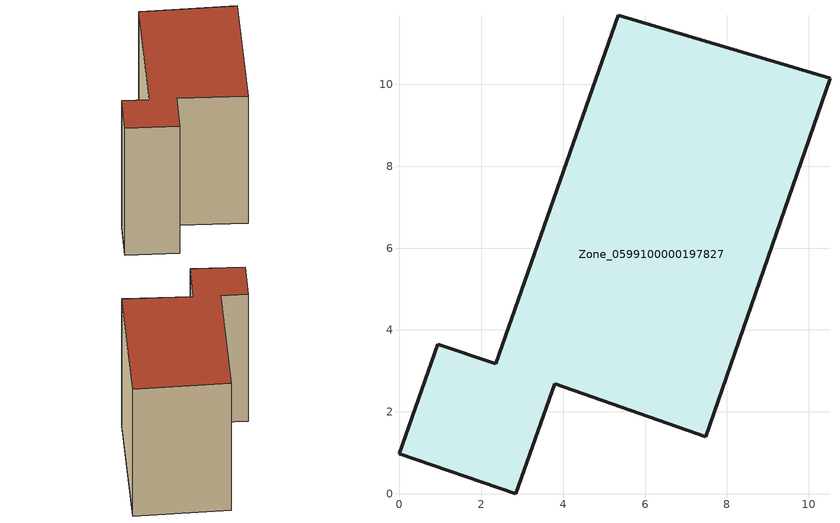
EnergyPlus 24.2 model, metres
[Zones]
Zone_0599100000197827
 floor ground (C_G): 2.84,0 0,0.98 0.93,3.65 2.35,3.17 5.34,11.69 10.52,10.15 7.48,1.39 3.79,2.69 z0
 wall outside (C_F): 0,0.98 2.84,0 3.79,2.69 7.48,1.39 10.52,10.15 5.34,11.69 2.35,3.17 0.93,3.65 0,0.98 z0:8.15
 roof outside (C_R): 10.52,10.15 5.34,11.69 2.35,3.17 0.93,3.65 0,0.98 2.84,0 3.79,2.69 7.48,1.39 z8.15
[BUILDING]
Pand.0599100000197827: North Axis=0; Terrain=City; Loads Convergence Tolerance Value=0.04; Temperature Convergence Tolerance Value=0.4; Solar Distribution=FullExterior; Maximum Number of Warmup Days=25; Minimum Number of Warmup Days=1
[Site:Location]
Rotterdam.The.Hague.AP_ZH_NLD Design_Conditions: Latitude=51.96; Longitude=4.45; Time Zone=1; Elevation=-4.5
[SITE:GROUNDTEMPERATURE:BUILDINGSURFACE]
18, 18, 18, 18, 18, 18, 18, 18, 18, 18, 18, 18
[MATERIAL] Thermal Absorptance=0.9; Solar Absorptance=0.7; Visible Absorptance=0.7
Name | Roughness | Thickness | Conductivity | Density | Specific Heat
G.TI.1992-2005 | MediumSmooth | 0.15 | 0.06 | 540 | 1210
F.TI.1992-2005 | Rough | 0.3 | 0.12 | 1920 | 840
R.TI.1992-2005 | MediumRough | 0.2 | 0.08 | 1500 | 1000
[CONSTRUCTION]
C_G: G.TI.1992-2005
C_F: F.TI.1992-2005
C_R: R.TI.1992-2005
[ZONE]
Zone_0599100000197827: Type=1; Multiplier=1; Ceiling Height=Autocalculate; Volume=Autocalculate; Floor Area=autocalculate; Part of Total Floor Area=Yes
[ZONEINFILTRATION:DESIGNFLOWRATE]
Infil_Zone_0599100000197827: Zone or ZoneList or Space or SpaceList=Zone_0599100000197827; Schedule=AlwaysOn; Design Flow Rate Calculation Method=Flow/Area; Flow Rate per Floor Area=0.0015; Constant Term Coefficient=1; Temperature Term Coefficient=0; Velocity Term Coefficient=0; Velocity Squared Term Coefficient=0
[HVACTEMPLATE:ZONE:IDEALLOADSAIRSYSTEM]
Zone_0599100000197827: Maximum Heating Supply Air Temperature=50; Minimum Cooling Supply Air Temperature=13; Maximum Heating Supply Air Humidity Ratio=0.0156; Minimum Cooling Supply Air Humidity Ratio=0.0077; Heating Limit=NoLimit; Cooling Limit=NoLimit; Dehumidification Control Type=ConstantSensibleHeatRatio; Cooling Sensible Heat Ratio=0.7; Dehumidification Setpoint=60; Humidification Control Type=None; Humidification Setpoint=30; Outdoor Air Method=None; Outdoor Air Flow Rate per Person=0.00944; Outdoor Air Flow Rate per Zone Floor Area=0; Outdoor Air Flow Rate per Zone=0; Demand Controlled Ventilation Type=None; Outdoor Air Economizer Type=NoEconomizer; Heat Recovery Type=None; Sensible Heat Recovery Effectiveness=0.7; Latent Heat Recovery Effectiveness=0.65
[ZONECONTROL:THERMOSTAT]
ThermostatControl_Zone_0599100000197827: Zone or ZoneList=Zone_0599100000197827; Control Type Schedule=DualSetpointControlType; Control 1=Thermostat_Zone_0599100000197827; Temperature Difference Between Cutout And Setpoint=0
[THERMOSTATSETPOINT:DUALSETPOINT]
Thermostat_Zone_0599100000197827: Heating Setpoint Temperature Schedule=HeatingSetpoint_Zone_0599100000197827; Cooling Setpoint Temperature Schedule=CoolingSetpoint_Zone_0599100000197827
[SCHEDULE:COMPACT]
HeatingSetpoint_Zone_0599100000197827: Through: 12/31, For: AllDays, Until: 24:00, 21
CoolingSetpoint_Zone_0599100000197827: Through: 12/31, For: AllDays, Until: 24:00, 24
DualSetpointControlType: Through: 12/31, For: AllDays, Until: 24:00, 4
AlwaysOn: Through: 12/31, For: AllDays, Until: 24:00, 1
